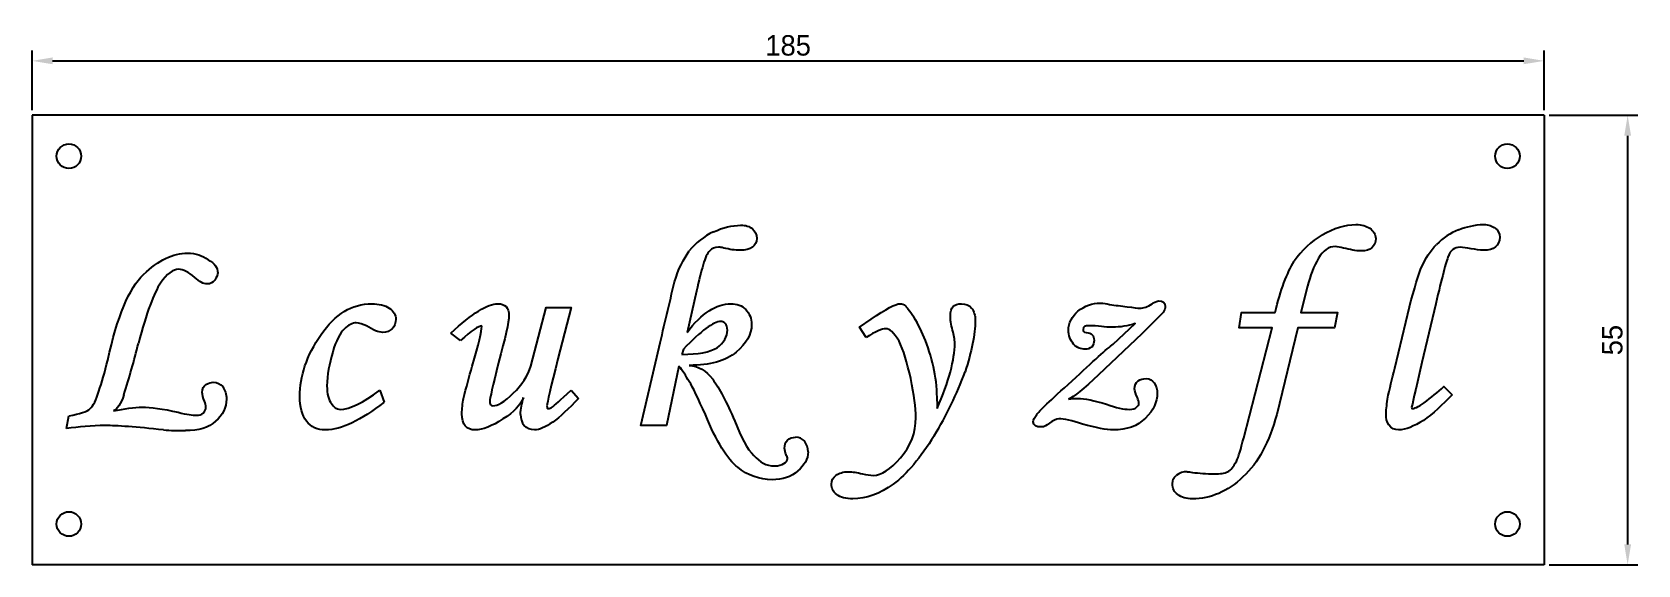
# Model space of a CAD drawing. Header units: millimetres. Extents: x 34 to 5984, y -3597 to 314.
# Drawn here: x 3385.4 to 3581.8, y -202.7 to -137.5 of the extents above; entities that cross this region are included whole.
import ezdxf

# ---------------------------------------------------------------- set-up
doc = ezdxf.new("R2010")
doc.units = ezdxf.units.MM
doc.dimstyles.new('ISO-25', dxfattribs={"dimtxt": 2.5, "dimasz": 2.5, "dimexe": 1.25, "dimexo": 0.625, "dimtad": 1, "dimdsep": 46, "dimtxsty": 'Standard', "dimcen": 2.5, "dimadec": 0, "dimazin": 0, "dimtfac": 1, "dimtmove": 0, "dimatfit": 3, "dimfxl": 1, "dimarcsym": 0})

# ---------------------------------------------------------------- blocks, each defined once
blk = doc.blocks.new('*D145')
at = {"color": 0, "lineweight": -2, "transparency": 16777216}
for p, q in [((3385.35, -147.05), (3385.35, -139.77)), ((3387.85, -141.02), (3567.85, -141.02)), ((3570.35, -147.05), (3570.35, -139.77))]:
    blk.add_line(p, q, dxfattribs=at)
at = {"color": 0, "transparency": 16777216}
for points in [[(3387.85, -140.6), (3387.85, -141.43), (3385.35, -141.02)], [(3567.85, -140.6), (3567.85, -141.43), (3570.35, -141.02)]]:
    blk.add_solid(points, dxfattribs=at)
at = {"layer": 'Defpoints', "color": 0, "transparency": 16777216}
for p in [(3570.35, -141.02), (3385.35, -147.68), (3570.35, -147.68)]:
    blk.add_point(p, dxfattribs=at)
at = {"color": 0, "transparency": 16777216, "insert": (3477.85, -139.14), "char_height": 2.5, "attachment_point": 5}
blk.add_mtext('185', dxfattribs=at)
blk = doc.blocks.new('*D146')
at = {"color": 0, "lineweight": -2, "transparency": 16777216}
for p, q in [((3570.98, -147.68), (3581.81, -147.68)), ((3580.56, -150.18), (3580.56, -200.18)), ((3570.98, -202.68), (3581.81, -202.68))]:
    blk.add_line(p, q, dxfattribs=at)
at = {"color": 0, "transparency": 16777216}
for points in [[(3580.15, -150.18), (3580.98, -150.18), (3580.56, -147.68)], [(3580.15, -200.18), (3580.98, -200.18), (3580.56, -202.68)]]:
    blk.add_solid(points, dxfattribs=at)
at = {"layer": 'Defpoints', "color": 0, "transparency": 16777216}
for p in [(3570.35, -147.68), (3570.35, -202.68), (3580.56, -202.68)]:
    blk.add_point(p, dxfattribs=at)
at = {"color": 0, "transparency": 16777216, "insert": (3578.69, -175.18), "char_height": 2.5, "attachment_point": 5, "rotation": 90}
blk.add_mtext('55', dxfattribs=at)

msp = doc.modelspace()

# ---------------------------------------------------------------- linework, layer by layer
for p, q in [((3570.354, -147.679), (3385.354, -147.679)), ((3385.354, -147.679), (3385.354, -202.679)), ((3570.354, -147.679), (3570.354, -202.679)), ((3570.354, -202.679), (3385.354, -202.679))]:
    msp.add_line(p, q)
at = {"color": 1, "lineweight": 25}
for points in [[(3464.497, -178.361), (3462.972, -185.63), (3459.831, -185.63), (3462.075, -176.028, -0.0031204), (3463.959, -168.043)], [(3496.082, -182.668, 0.0498004), (3495.723, -178.9, 0.038632), (3494.647, -175.221, 0.0472897), (3493.211, -172.35)], [(3551.176, -182.399, -0.0108159), (3552.074, -178.631), (3553.868, -171.093)], [(3517.617, -175.67), (3520.309, -173.157, -0.0784466), (3517.528, -173.606)], [(3555.663, -182.848, 0.0230032), (3558.085, -180.874), (3559.073, -181.861)], [(3480.29, -188.86, 0.1653257), (3479.841, -187.514, 0.2044553), (3478.764, -187.065)]]:
    msp.add_lwpolyline(points, format="xyb", dxfattribs=at)
for points in [[(3541.396, -168.581), (3540.588, -171.811), (3545.075, -171.811), (3544.716, -173.695), (3540.229, -173.695), (3537.627, -184.284)], [(3466.651, -169.209), (3465.484, -174.234)], [(3557.098, -170.734), (3555.394, -177.913)], [(3446.372, -178.361), (3448.256, -171.183), (3451.307, -171.183), (3449.692, -177.464)], [(3487.378, -174.862), (3486.571, -173.606), (3488.007, -172.619)], [(3523.719, -171.811), (3521.117, -174.413), (3515.823, -179.438)], [(3533.589, -187.155), (3537.089, -173.695), (3533.051, -173.695), (3533.32, -171.811), (3537.448, -171.811)], [(3437.758, -175.221), (3436.591, -174.324)], [(3465.036, -176.298), (3464.856, -176.926)], [(3427.888, -181.322), (3428.426, -182.758)], [(3451.307, -181.322), (3452.204, -182.31)], [(3389.573, -185.988), (3389.842, -184.463)]]:
    msp.add_lwpolyline(points, dxfattribs=at)
at = {"color": 1}
for centre in [(3389.854, -152.679), (3565.854, -152.679), (3389.854, -197.679), (3565.854, -197.679)]:
    msp.add_circle(centre, 1.5, dxfattribs=at)
at = {"color": 1, "lineweight": 25}
for centre, radius, start, end in [((3472.27, -169.499), 8.353, 115.19192, 141.27573), ((3548.626, -171.452), 10.645, 120.70659, 146.19711), ((3563.059, -169.356), 8.316, 112.47388, 134.90625), ((3526.96, -101.239), 70.271, 261.99018, 263.75979), ((3514.733, -185.139), 11.713, 82.89369, 90.37338), ((3302.524, -151.593), 98.798, 342.16012, 345.94913), ((2798.946, -5.869), 663.076, 344.568073, 344.921686), ((3458.087, -163.904), 44.098, 328.59012, 339.87123), ((3447.32, -184.297), 2.204, 179.6598, 217.21011), ((3403.86, -153.305), 32.954, 265.74873, 270.43296), ((3526.667, -193.486), 2.204, 89.65992, 127.21007)]:
    msp.add_arc(centre, radius, start, end, dxfattribs=at)
for points in [[(3543.19, -162.3), (3544.626, -161.492), (3545.972, -161.044), (3547.318, -161.044)], [(3543.19, -162.3), (3544.626, -161.492), (3545.972, -161.044), (3547.318, -161.044)], [(3547.318, -161.044), (3548.036, -161.044), (3548.574, -161.223), (3549.023, -161.492)], [(3547.318, -161.044), (3548.036, -161.044), (3548.574, -161.223), (3549.023, -161.492)], [(3559.88, -161.672), (3560.867, -161.313), (3561.854, -161.044), (3562.931, -161.044)], [(3559.88, -161.672), (3560.867, -161.313), (3561.854, -161.044), (3562.931, -161.044)], [(3562.931, -161.044), (3563.559, -161.044), (3564.008, -161.223), (3564.367, -161.492)], [(3562.931, -161.044), (3563.559, -161.044), (3564.008, -161.223), (3564.367, -161.492)], [(3468.715, -161.941), (3469.881, -161.403), (3471.048, -161.133), (3472.035, -161.133)], [(3468.715, -161.941), (3469.881, -161.403), (3471.048, -161.133), (3472.035, -161.133)], [(3474.009, -162.748), (3474.009, -163.646), (3473.291, -164.184), (3471.945, -164.184)], [(3474.009, -162.748), (3474.009, -163.646), (3473.291, -164.184), (3471.945, -164.184)], [(3472.035, -161.133), (3472.663, -161.133), (3473.111, -161.223), (3473.47, -161.582)], [(3472.035, -161.133), (3472.663, -161.133), (3473.111, -161.223), (3473.47, -161.582)], [(3473.47, -161.582), (3473.829, -161.851), (3474.009, -162.21), (3474.009, -162.748)], [(3473.47, -161.582), (3473.829, -161.851), (3474.009, -162.21), (3474.009, -162.748)], [(3549.741, -162.748), (3549.741, -163.735), (3549.113, -164.274), (3547.946, -164.274)], [(3549.741, -162.748), (3549.741, -163.735), (3549.113, -164.274), (3547.946, -164.274)], [(3549.023, -161.492), (3549.471, -161.851), (3549.741, -162.21), (3549.741, -162.748)], [(3549.023, -161.492), (3549.471, -161.851), (3549.741, -162.21), (3549.741, -162.748)], [(3564.905, -162.569), (3564.905, -163.646), (3564.187, -164.184), (3562.931, -164.184)], [(3564.905, -162.569), (3564.905, -163.646), (3564.187, -164.184), (3562.931, -164.184)], [(3564.367, -161.492), (3564.725, -161.761), (3564.905, -162.12), (3564.905, -162.569)], [(3564.367, -161.492), (3564.725, -161.761), (3564.905, -162.12), (3564.905, -162.569)], [(3398.995, -167.145), (3400.789, -165.44), (3402.584, -164.543), (3404.378, -164.543)], [(3398.995, -167.145), (3400.789, -165.44), (3402.584, -164.543), (3404.378, -164.543)], [(3404.378, -164.543), (3405.366, -164.543), (3406.173, -164.812), (3406.891, -165.351)], [(3404.378, -164.543), (3405.366, -164.543), (3406.173, -164.812), (3406.891, -165.351)], [(3463.959, -168.043), (3464.408, -166.517), (3465.036, -165.261), (3465.754, -164.274)], [(3463.959, -168.043), (3464.408, -166.517), (3465.036, -165.261), (3465.754, -164.274)], [(3468.266, -164.274), (3467.907, -164.543), (3467.728, -165.081), (3467.458, -165.979)], [(3468.266, -164.274), (3467.907, -164.543), (3467.728, -165.081), (3467.458, -165.979)], [(3469.343, -163.825), (3468.894, -163.825), (3468.535, -163.915), (3468.266, -164.274)], [(3469.343, -163.825), (3468.894, -163.825), (3468.535, -163.915), (3468.266, -164.274)], [(3469.971, -163.915), (3469.702, -163.825), (3469.522, -163.825), (3469.343, -163.825)], [(3469.971, -163.915), (3469.702, -163.825), (3469.522, -163.825), (3469.343, -163.825)], [(3471.945, -164.184), (3471.317, -164.184), (3470.689, -164.094), (3469.971, -163.915)], [(3471.945, -164.184), (3471.317, -164.184), (3470.689, -164.094), (3469.971, -163.915)], [(3544.805, -163.735), (3543.998, -163.735), (3543.28, -164.184), (3542.742, -165.171)], [(3544.805, -163.735), (3543.998, -163.735), (3543.28, -164.184), (3542.742, -165.171)], [(3545.793, -163.915), (3545.434, -163.825), (3545.075, -163.735), (3544.805, -163.735)], [(3545.793, -163.915), (3545.434, -163.825), (3545.075, -163.735), (3544.805, -163.735)], [(3547.946, -164.274), (3547.318, -164.274), (3546.6, -164.094), (3545.793, -163.915)], [(3547.946, -164.274), (3547.318, -164.274), (3546.6, -164.094), (3545.793, -163.915)], [(3555.394, -166.158), (3555.842, -165.171), (3556.381, -164.274), (3557.188, -163.466)], [(3555.394, -166.158), (3555.842, -165.171), (3556.381, -164.274), (3557.188, -163.466)], [(3558.624, -164.902), (3558.355, -165.62), (3557.816, -167.594), (3557.098, -170.734)], [(3558.624, -164.902), (3558.355, -165.62), (3557.816, -167.594), (3557.098, -170.734)], [(3560.06, -163.825), (3559.342, -163.825), (3558.893, -164.184), (3558.624, -164.902)], [(3560.06, -163.825), (3559.342, -163.825), (3558.893, -164.184), (3558.624, -164.902)], [(3561.405, -164.005), (3560.867, -163.915), (3560.418, -163.825), (3560.06, -163.825)], [(3561.405, -164.005), (3560.867, -163.915), (3560.418, -163.825), (3560.06, -163.825)], [(3562.931, -164.184), (3562.482, -164.184), (3561.944, -164.094), (3561.405, -164.005)], [(3562.931, -164.184), (3562.482, -164.184), (3561.944, -164.094), (3561.405, -164.005)], [(3403.302, -166.517), (3402.584, -166.517), (3401.866, -167.055), (3401.058, -168.222)], [(3403.302, -166.517), (3402.584, -166.517), (3401.866, -167.055), (3401.058, -168.222)], [(3405.276, -167.504), (3404.468, -166.876), (3403.84, -166.517), (3403.302, -166.517)], [(3405.276, -167.504), (3404.468, -166.876), (3403.84, -166.517), (3403.302, -166.517)], [(3406.891, -165.351), (3407.698, -165.799), (3408.057, -166.338), (3408.057, -166.966)], [(3406.891, -165.351), (3407.698, -165.799), (3408.057, -166.338), (3408.057, -166.966)], [(3408.057, -166.966), (3408.057, -167.235), (3407.878, -167.504), (3407.698, -167.863)], [(3408.057, -166.966), (3408.057, -167.235), (3407.878, -167.504), (3407.698, -167.863)], [(3467.458, -165.979), (3467.189, -166.786), (3466.92, -167.863), (3466.651, -169.209)], [(3467.458, -165.979), (3467.189, -166.786), (3466.92, -167.863), (3466.651, -169.209)], [(3537.448, -171.811), (3538.076, -169.03), (3538.883, -166.966), (3539.781, -165.53)], [(3537.448, -171.811), (3538.076, -169.03), (3538.883, -166.966), (3539.781, -165.53)], [(3542.742, -165.171), (3542.114, -166.158), (3541.755, -167.325), (3541.396, -168.581)], [(3542.742, -165.171), (3542.114, -166.158), (3541.755, -167.325), (3541.396, -168.581)], [(3553.868, -171.093), (3554.496, -168.76), (3554.945, -167.145), (3555.394, -166.158)], [(3553.868, -171.093), (3554.496, -168.76), (3554.945, -167.145), (3555.394, -166.158)], [(3394.598, -177.644), (3395.764, -172.35), (3397.2, -168.85), (3398.995, -167.145)], [(3394.598, -177.644), (3395.764, -172.35), (3397.2, -168.85), (3398.995, -167.145)], [(3401.058, -168.222), (3400.251, -169.388), (3399.354, -171.811), (3398.367, -175.58)], [(3401.058, -168.222), (3400.251, -169.388), (3399.354, -171.811), (3398.367, -175.58)], [(3406.801, -168.312), (3406.263, -168.312), (3405.814, -168.043), (3405.276, -167.504)], [(3406.801, -168.312), (3406.263, -168.312), (3405.814, -168.043), (3405.276, -167.504)], [(3407.698, -167.863), (3407.429, -168.132), (3407.16, -168.312), (3406.801, -168.312)], [(3407.698, -167.863), (3407.429, -168.132), (3407.16, -168.312), (3406.801, -168.312)], [(3420.709, -174.503), (3422.414, -171.991), (3424.478, -170.734), (3426.901, -170.734)], [(3420.709, -174.503), (3422.414, -171.991), (3424.478, -170.734), (3426.901, -170.734)], [(3426.901, -170.734), (3427.798, -170.734), (3428.516, -170.914), (3429.054, -171.273)], [(3426.901, -170.734), (3427.798, -170.734), (3428.516, -170.914), (3429.054, -171.273)], [(3436.591, -174.324), (3439.194, -171.901), (3441.078, -170.734), (3442.334, -170.734)], [(3436.591, -174.324), (3439.194, -171.901), (3441.078, -170.734), (3442.334, -170.734)], [(3442.334, -170.734), (3443.231, -170.734), (3443.68, -171.183), (3443.68, -172.17)], [(3442.334, -170.734), (3443.231, -170.734), (3443.68, -171.183), (3443.68, -172.17)], [(3465.484, -174.234), (3467.279, -171.901), (3469.074, -170.734), (3470.868, -170.734)], [(3465.484, -174.234), (3467.279, -171.901), (3469.074, -170.734), (3470.868, -170.734)], [(3470.868, -170.734), (3471.586, -170.734), (3472.214, -170.914), (3472.663, -171.452)], [(3470.868, -170.734), (3471.586, -170.734), (3472.214, -170.914), (3472.663, -171.452)], [(3488.007, -172.619), (3489.801, -171.363), (3491.057, -170.734), (3491.506, -170.734)], [(3488.007, -172.619), (3489.801, -171.363), (3491.057, -170.734), (3491.506, -170.734)], [(3491.506, -170.734), (3491.775, -170.734), (3492.044, -170.824), (3492.224, -171.004)], [(3491.506, -170.734), (3491.775, -170.734), (3492.044, -170.824), (3492.224, -171.004)], [(3497.697, -172.17), (3497.697, -171.183), (3498.146, -170.734), (3499.043, -170.734)], [(3497.697, -172.17), (3497.697, -171.183), (3498.146, -170.734), (3499.043, -170.734)], [(3499.043, -170.734), (3499.582, -170.734), (3500.03, -170.914), (3500.3, -171.273)], [(3499.043, -170.734), (3499.582, -170.734), (3500.03, -170.914), (3500.3, -171.273)], [(3513.31, -171.632), (3514.118, -171.004), (3515.015, -170.645), (3516.092, -170.645)], [(3513.31, -171.632), (3514.118, -171.004), (3515.015, -170.645), (3516.092, -170.645)], [(3516.092, -170.645), (3516.451, -170.645), (3516.81, -170.734), (3517.169, -170.824)], [(3516.092, -170.645), (3516.451, -170.645), (3516.81, -170.734), (3517.169, -170.824)], [(3520.848, -171.273), (3521.386, -171.273), (3521.835, -171.093), (3522.373, -170.734)], [(3520.848, -171.273), (3521.386, -171.273), (3521.835, -171.093), (3522.373, -170.734)], [(3522.373, -170.734), (3522.553, -170.555), (3522.822, -170.465), (3523.181, -170.375)], [(3522.373, -170.734), (3522.553, -170.555), (3522.822, -170.465), (3523.181, -170.375)], [(3523.181, -170.375), (3523.719, -170.375), (3523.988, -170.555), (3523.988, -171.093)], [(3523.181, -170.375), (3523.719, -170.375), (3523.988, -170.555), (3523.988, -171.093)], [(3429.054, -171.273), (3429.593, -171.632), (3429.862, -172.08), (3429.862, -172.619)], [(3429.054, -171.273), (3429.593, -171.632), (3429.862, -172.08), (3429.862, -172.619)], [(3429.862, -172.619), (3429.862, -173.067), (3429.682, -173.516), (3429.413, -173.785)], [(3429.862, -172.619), (3429.862, -173.067), (3429.682, -173.516), (3429.413, -173.785)], [(3443.68, -172.17), (3443.68, -172.978), (3443.231, -174.952), (3442.424, -177.913)], [(3443.68, -172.17), (3443.68, -172.978), (3443.231, -174.952), (3442.424, -177.913)], [(3472.663, -171.452), (3473.111, -171.901), (3473.381, -172.529), (3473.381, -173.247)], [(3472.663, -171.452), (3473.111, -171.901), (3473.381, -172.529), (3473.381, -173.247)], [(3492.224, -171.004), (3492.314, -171.093), (3492.673, -171.542), (3493.211, -172.35)], [(3492.224, -171.004), (3492.314, -171.093), (3492.673, -171.542), (3493.211, -172.35)], [(3497.967, -173.965), (3497.787, -173.247), (3497.697, -172.708), (3497.697, -172.17)], [(3497.967, -173.965), (3497.787, -173.247), (3497.697, -172.708), (3497.697, -172.17)], [(3500.748, -172.798), (3500.748, -174.503), (3500.3, -176.567), (3499.492, -179.079)], [(3500.748, -172.798), (3500.748, -174.503), (3500.3, -176.567), (3499.492, -179.079)], [(3500.3, -171.273), (3500.569, -171.632), (3500.748, -172.17), (3500.748, -172.798)], [(3500.3, -171.273), (3500.569, -171.632), (3500.748, -172.17), (3500.748, -172.798)], [(3512.144, -173.965), (3512.144, -173.067), (3512.593, -172.26), (3513.31, -171.632)], [(3512.144, -173.965), (3512.144, -173.067), (3512.593, -172.26), (3513.31, -171.632)], [(3519.322, -171.093), (3520.13, -171.183), (3520.668, -171.273), (3520.848, -171.273)], [(3519.322, -171.093), (3520.13, -171.183), (3520.668, -171.273), (3520.848, -171.273)], [(3523.988, -171.093), (3523.988, -171.273), (3523.898, -171.452), (3523.719, -171.811)], [(3523.988, -171.093), (3523.988, -171.273), (3523.898, -171.452), (3523.719, -171.811)], [(3418.107, -182.04), (3418.107, -179.618), (3418.915, -177.105), (3420.709, -174.503)], [(3418.107, -182.04), (3418.107, -179.618), (3418.915, -177.105), (3420.709, -174.503)], [(3423.581, -173.785), (3423.042, -174.324), (3422.504, -175.221), (3422.145, -176.657)], [(3423.581, -173.785), (3423.042, -174.324), (3422.504, -175.221), (3422.145, -176.657)], [(3425.016, -173.067), (3424.568, -173.067), (3424.029, -173.337), (3423.581, -173.785)], [(3425.016, -173.067), (3424.568, -173.067), (3424.029, -173.337), (3423.581, -173.785)], [(3426.273, -173.426), (3425.824, -173.247), (3425.375, -173.067), (3425.016, -173.067)], [(3426.273, -173.426), (3425.824, -173.247), (3425.375, -173.067), (3425.016, -173.067)], [(3428.247, -174.234), (3427.708, -174.234), (3427.08, -173.965), (3426.273, -173.426)], [(3428.247, -174.234), (3427.708, -174.234), (3427.08, -173.965), (3426.273, -173.426)], [(3429.413, -173.785), (3429.144, -174.054), (3428.695, -174.234), (3428.247, -174.234)], [(3429.413, -173.785), (3429.144, -174.054), (3428.695, -174.234), (3428.247, -174.234)], [(3440.36, -173.426), (3440.001, -173.426), (3439.104, -174.054), (3437.758, -175.221)], [(3440.36, -173.426), (3440.001, -173.426), (3439.104, -174.054), (3437.758, -175.221)], [(3439.194, -178.361), (3440.001, -175.67), (3440.36, -174.054), (3440.36, -173.516)], [(3439.194, -178.361), (3440.001, -175.67), (3440.36, -174.054), (3440.36, -173.516)], [(3440.36, -173.516), (3440.36, -173.426), (3440.36, -173.426), (3440.36, -173.426)], [(3440.36, -173.516), (3440.36, -173.426), (3440.36, -173.426), (3440.36, -173.426)], [(3469.612, -172.888), (3468.715, -172.888), (3467.189, -174.054), (3465.036, -176.298)], [(3469.612, -172.888), (3468.715, -172.888), (3467.189, -174.054), (3465.036, -176.298)], [(3469.163, -176.118), (3469.971, -175.49), (3470.42, -174.772), (3470.42, -173.965)], [(3469.163, -176.118), (3469.971, -175.49), (3470.42, -174.772), (3470.42, -173.965)], [(3470.15, -173.157), (3469.971, -172.978), (3469.791, -172.888), (3469.612, -172.888)], [(3470.15, -173.157), (3469.971, -172.978), (3469.791, -172.888), (3469.612, -172.888)], [(3470.42, -173.965), (3470.42, -173.606), (3470.33, -173.337), (3470.15, -173.157)], [(3470.42, -173.965), (3470.42, -173.606), (3470.33, -173.337), (3470.15, -173.157)], [(3473.381, -173.247), (3473.381, -174.503), (3472.753, -175.58), (3471.496, -176.657)], [(3473.381, -173.247), (3473.381, -174.503), (3472.753, -175.58), (3471.496, -176.657)], [(3489.801, -173.785), (3489.353, -173.785), (3488.545, -174.144), (3487.378, -174.862)], [(3489.801, -173.785), (3489.353, -173.785), (3488.545, -174.144), (3487.378, -174.862)], [(3491.416, -175.311), (3490.788, -174.234), (3490.25, -173.785), (3489.801, -173.785)], [(3491.416, -175.311), (3490.788, -174.234), (3490.25, -173.785), (3489.801, -173.785)], [(3498.236, -175.58), (3498.236, -175.131), (3498.146, -174.593), (3497.967, -173.965)], [(3498.236, -175.58), (3498.236, -175.131), (3498.146, -174.593), (3497.967, -173.965)], [(3512.772, -175.67), (3512.413, -175.221), (3512.144, -174.593), (3512.144, -173.965)], [(3512.772, -175.67), (3512.413, -175.221), (3512.144, -174.593), (3512.144, -173.965)], [(3514.656, -173.426), (3514.208, -173.426), (3513.938, -173.516), (3513.938, -173.875)], [(3514.656, -173.426), (3514.208, -173.426), (3513.938, -173.516), (3513.938, -173.875)], [(3513.938, -173.875), (3513.938, -174.054), (3514.028, -174.234), (3514.297, -174.234)], [(3513.938, -173.875), (3513.938, -174.054), (3514.028, -174.234), (3514.297, -174.234)], [(3514.297, -174.234), (3515.015, -174.324), (3515.284, -174.593), (3515.284, -175.221)], [(3514.297, -174.234), (3515.015, -174.324), (3515.284, -174.593), (3515.284, -175.221)], [(3517.528, -173.606), (3517.079, -173.606), (3516.63, -173.606), (3516.182, -173.516)], [(3517.528, -173.606), (3517.079, -173.606), (3516.63, -173.606), (3516.182, -173.516)], [(3422.145, -176.657), (3421.696, -178.092), (3421.427, -179.438), (3421.427, -180.784)], [(3422.145, -176.657), (3421.696, -178.092), (3421.427, -179.438), (3421.427, -180.784)], [(3464.856, -176.926), (3466.83, -176.926), (3468.266, -176.657), (3469.163, -176.118)], [(3464.856, -176.926), (3466.83, -176.926), (3468.266, -176.657), (3469.163, -176.118)], [(3471.496, -176.657), (3470.24, -177.733), (3468.266, -178.272), (3465.754, -178.272)], [(3471.496, -176.657), (3470.24, -177.733), (3468.266, -178.272), (3465.754, -178.272)], [(3492.852, -179.887), (3492.403, -177.913), (3491.955, -176.387), (3491.416, -175.311)], [(3492.852, -179.887), (3492.403, -177.913), (3491.955, -176.387), (3491.416, -175.311)], [(3496.082, -183.566), (3497.518, -180.246), (3498.236, -177.554), (3498.236, -175.58)], [(3496.082, -183.566), (3497.518, -180.246), (3498.236, -177.554), (3498.236, -175.58)], [(3512.593, -180.156), (3515.195, -177.733), (3516.9, -176.208), (3517.617, -175.67)], [(3512.593, -180.156), (3515.195, -177.733), (3516.9, -176.208), (3517.617, -175.67)], [(3514.208, -176.298), (3513.669, -176.298), (3513.221, -176.118), (3512.772, -175.67)], [(3514.208, -176.298), (3513.669, -176.298), (3513.221, -176.118), (3512.772, -175.67)], [(3515.015, -176.028), (3514.746, -176.208), (3514.477, -176.298), (3514.208, -176.298)], [(3515.015, -176.028), (3514.746, -176.208), (3514.477, -176.298), (3514.208, -176.298)], [(3515.284, -175.221), (3515.284, -175.49), (3515.195, -175.759), (3515.015, -176.028)], [(3515.284, -175.221), (3515.284, -175.49), (3515.195, -175.759), (3515.015, -176.028)], [(3393.521, -181.412), (3393.88, -180.425), (3394.239, -179.079), (3394.598, -177.644)], [(3393.521, -181.412), (3393.88, -180.425), (3394.239, -179.079), (3394.598, -177.644)], [(3442.424, -177.913), (3441.706, -180.784), (3441.347, -182.399), (3441.347, -182.668)], [(3442.424, -177.913), (3441.706, -180.784), (3441.347, -182.399), (3441.347, -182.668)], [(3444.218, -181.681), (3445.295, -180.694), (3446.013, -179.528), (3446.372, -178.361)], [(3444.218, -181.681), (3445.295, -180.694), (3446.013, -179.528), (3446.372, -178.361)], [(3449.692, -177.464), (3448.795, -180.964), (3448.346, -182.848), (3448.346, -183.207)], [(3449.692, -177.464), (3448.795, -180.964), (3448.346, -182.848), (3448.346, -183.207)], [(3465.754, -180.246), (3465.305, -179.528), (3464.946, -178.9), (3464.497, -178.361)], [(3465.754, -180.246), (3465.305, -179.528), (3464.946, -178.9), (3464.497, -178.361)], [(3465.754, -178.272), (3466.83, -178.361), (3467.817, -178.9), (3468.625, -179.977)], [(3465.754, -178.272), (3466.83, -178.361), (3467.817, -178.9), (3468.625, -179.977)], [(3555.394, -177.913), (3554.586, -181.502), (3554.137, -183.297), (3554.137, -183.386)], [(3555.394, -177.913), (3554.586, -181.502), (3554.137, -183.297), (3554.137, -183.386)], [(3406.173, -181.592), (3406.173, -181.143), (3406.353, -180.784), (3406.622, -180.605)], [(3406.173, -181.592), (3406.173, -181.143), (3406.353, -180.784), (3406.622, -180.605)], [(3406.622, -180.605), (3406.981, -180.425), (3407.25, -180.335), (3407.519, -180.335)], [(3406.622, -180.605), (3406.981, -180.425), (3407.25, -180.335), (3407.519, -180.335)], [(3407.519, -180.335), (3407.968, -180.335), (3408.416, -180.515), (3408.686, -180.874)], [(3407.519, -180.335), (3407.968, -180.335), (3408.416, -180.515), (3408.686, -180.874)], [(3467.728, -184.284), (3466.83, -182.31), (3466.202, -180.964), (3465.754, -180.246)], [(3467.728, -184.284), (3466.83, -182.31), (3466.202, -180.964), (3465.754, -180.246)], [(3468.625, -179.977), (3469.433, -181.053), (3470.33, -182.758), (3471.317, -185.091)], [(3468.625, -179.977), (3469.433, -181.053), (3470.33, -182.758), (3471.317, -185.091)], [(3493.48, -184.642), (3493.48, -183.476), (3493.211, -181.861), (3492.852, -179.887)], [(3493.48, -184.642), (3493.48, -183.476), (3493.211, -181.861), (3492.852, -179.887)], [(3508.286, -184.284), (3508.465, -183.925), (3509.901, -182.579), (3512.593, -180.156)], [(3508.286, -184.284), (3508.465, -183.925), (3509.901, -182.579), (3512.593, -180.156)], [(3515.823, -179.438), (3514.028, -181.143), (3512.772, -182.13), (3512.144, -182.399)], [(3515.823, -179.438), (3514.028, -181.143), (3512.772, -182.13), (3512.144, -182.399)], [(3520.22, -181.143), (3520.22, -180.694), (3520.399, -180.425), (3520.668, -180.156)], [(3520.22, -181.143), (3520.22, -180.694), (3520.399, -180.425), (3520.668, -180.156)], [(3520.668, -180.156), (3520.937, -179.977), (3521.296, -179.887), (3521.655, -179.887)], [(3520.668, -180.156), (3520.937, -179.977), (3521.296, -179.887), (3521.655, -179.887)], [(3521.655, -179.887), (3522.104, -179.887), (3522.373, -180.066), (3522.642, -180.425)], [(3521.655, -179.887), (3522.104, -179.887), (3522.373, -180.066), (3522.642, -180.425)], [(3522.642, -180.425), (3522.911, -180.784), (3523.001, -181.233), (3523.001, -181.681)], [(3522.642, -180.425), (3522.911, -180.784), (3523.001, -181.233), (3523.001, -181.681)], [(3392.444, -183.566), (3392.803, -183.207), (3393.252, -182.489), (3393.521, -181.412)], [(3392.444, -183.566), (3392.803, -183.207), (3393.252, -182.489), (3393.521, -181.412)], [(3396.572, -181.861), (3396.213, -183.027), (3395.764, -183.655), (3395.316, -183.835)], [(3396.572, -181.861), (3396.213, -183.027), (3395.764, -183.655), (3395.316, -183.835)], [(3406.442, -182.668), (3406.263, -182.22), (3406.173, -181.861), (3406.173, -181.592)], [(3406.442, -182.668), (3406.263, -182.22), (3406.173, -181.861), (3406.173, -181.592)], [(3406.622, -183.386), (3406.622, -183.207), (3406.532, -182.938), (3406.442, -182.668)], [(3406.622, -183.386), (3406.622, -183.207), (3406.532, -182.938), (3406.442, -182.668)], [(3409.134, -182.399), (3409.134, -183.386), (3408.686, -184.373), (3407.788, -185.091)], [(3409.134, -182.399), (3409.134, -183.386), (3408.686, -184.373), (3407.788, -185.091)], [(3408.686, -180.874), (3408.955, -181.322), (3409.134, -181.771), (3409.134, -182.399)], [(3408.686, -180.874), (3408.955, -181.322), (3409.134, -181.771), (3409.134, -182.399)], [(3418.915, -185.091), (3418.376, -184.373), (3418.107, -183.386), (3418.107, -182.04)], [(3418.915, -185.091), (3418.376, -184.373), (3418.107, -183.386), (3418.107, -182.04)], [(3421.427, -180.784), (3421.427, -181.771), (3421.607, -182.489), (3421.966, -182.938)], [(3421.427, -180.784), (3421.427, -181.771), (3421.607, -182.489), (3421.966, -182.938)], [(3423.042, -183.655), (3424.209, -183.655), (3425.824, -182.848), (3427.888, -181.322)], [(3423.042, -183.655), (3424.209, -183.655), (3425.824, -182.848), (3427.888, -181.322)], [(3437.937, -184.194), (3437.937, -183.566), (3438.027, -182.938), (3438.117, -182.31)], [(3437.937, -184.194), (3437.937, -183.566), (3438.027, -182.938), (3438.117, -182.31)], [(3441.347, -182.668), (3441.347, -182.848), (3441.347, -182.938), (3441.437, -183.117)], [(3441.347, -182.668), (3441.347, -182.848), (3441.347, -182.938), (3441.437, -183.117)], [(3441.706, -183.207), (3442.334, -183.207), (3443.142, -182.758), (3444.218, -181.681)], [(3441.706, -183.207), (3442.334, -183.207), (3443.142, -182.758), (3444.218, -181.681)], [(3445.475, -182.22), (3445.116, -183.117), (3444.308, -184.014), (3442.962, -184.822)], [(3445.475, -182.22), (3445.116, -183.117), (3444.308, -184.014), (3442.962, -184.822)], [(3445.116, -184.284), (3445.116, -183.566), (3445.295, -182.938), (3445.475, -182.22)], [(3445.116, -184.284), (3445.116, -183.566), (3445.295, -182.938), (3445.475, -182.22)], [(3452.204, -182.31), (3449.782, -184.912), (3447.987, -186.168), (3446.821, -186.168)], [(3452.204, -182.31), (3449.782, -184.912), (3447.987, -186.168), (3446.821, -186.168)], [(3448.974, -183.386), (3449.243, -183.207), (3449.961, -182.489), (3451.307, -181.322)], [(3448.974, -183.386), (3449.243, -183.207), (3449.961, -182.489), (3451.307, -181.322)], [(3496.082, -182.668), (3496.082, -183.117), (3496.082, -183.386), (3496.082, -183.566)], [(3496.082, -182.668), (3496.082, -183.117), (3496.082, -183.386), (3496.082, -183.566)], [(3512.144, -182.399), (3512.503, -182.31), (3512.951, -182.31), (3513.31, -182.31)], [(3512.144, -182.399), (3512.503, -182.31), (3512.951, -182.31), (3513.31, -182.31)], [(3513.31, -182.31), (3514.118, -182.31), (3515.284, -182.579), (3516.81, -183.027)], [(3513.31, -182.31), (3514.118, -182.31), (3515.284, -182.579), (3516.81, -183.027)], [(3520.578, -182.22), (3520.399, -181.771), (3520.22, -181.412), (3520.22, -181.143)], [(3520.578, -182.22), (3520.399, -181.771), (3520.22, -181.412), (3520.22, -181.143)], [(3520.758, -182.938), (3520.758, -182.758), (3520.668, -182.489), (3520.578, -182.22)], [(3520.758, -182.938), (3520.758, -182.758), (3520.668, -182.489), (3520.578, -182.22)], [(3523.001, -181.681), (3523.001, -182.758), (3522.553, -183.745), (3521.565, -184.732)], [(3523.001, -181.681), (3523.001, -182.758), (3522.553, -183.745), (3521.565, -184.732)], [(3550.997, -184.284), (3550.997, -183.835), (3551.087, -183.207), (3551.176, -182.399)], [(3550.997, -184.284), (3550.997, -183.835), (3551.087, -183.207), (3551.176, -182.399)], [(3559.073, -181.861), (3557.906, -183.117), (3556.74, -184.194), (3555.573, -185.001)], [(3559.073, -181.861), (3557.906, -183.117), (3556.74, -184.194), (3555.573, -185.001)], [(3389.842, -184.463), (3391.188, -184.194), (3392.086, -183.925), (3392.444, -183.566)], [(3389.842, -184.463), (3391.188, -184.194), (3392.086, -183.925), (3392.444, -183.566)], [(3395.316, -183.835), (3396.662, -183.566), (3397.828, -183.386), (3398.815, -183.386)], [(3395.316, -183.835), (3396.662, -183.566), (3397.828, -183.386), (3398.815, -183.386)], [(3398.815, -183.386), (3399.892, -183.386), (3401.328, -183.566), (3403.212, -184.014)], [(3398.815, -183.386), (3399.892, -183.386), (3401.328, -183.566), (3403.212, -184.014)], [(3403.212, -184.014), (3404.289, -184.284), (3405.007, -184.373), (3405.455, -184.373)], [(3403.212, -184.014), (3404.289, -184.284), (3405.007, -184.373), (3405.455, -184.373)], [(3405.455, -184.373), (3405.814, -184.373), (3406.083, -184.284), (3406.263, -184.104)], [(3405.455, -184.373), (3405.814, -184.373), (3406.083, -184.284), (3406.263, -184.104)], [(3406.263, -184.104), (3406.532, -183.835), (3406.622, -183.655), (3406.622, -183.386)], [(3406.263, -184.104), (3406.532, -183.835), (3406.622, -183.655), (3406.622, -183.386)], [(3428.426, -182.758), (3425.555, -185.001), (3423.222, -186.168), (3421.248, -186.168)], [(3428.426, -182.758), (3425.555, -185.001), (3423.222, -186.168), (3421.248, -186.168)], [(3421.966, -182.938), (3422.235, -183.386), (3422.594, -183.655), (3423.042, -183.655)], [(3421.966, -182.938), (3422.235, -183.386), (3422.594, -183.655), (3423.042, -183.655)], [(3439.553, -186.168), (3438.476, -186.168), (3437.937, -185.54), (3437.937, -184.194)], [(3439.553, -186.168), (3438.476, -186.168), (3437.937, -185.54), (3437.937, -184.194)], [(3441.437, -183.117), (3441.527, -183.207), (3441.616, -183.207), (3441.706, -183.207)], [(3441.437, -183.117), (3441.527, -183.207), (3441.616, -183.207), (3441.706, -183.207)], [(3448.346, -183.207), (3448.346, -183.476), (3448.346, -183.566), (3448.526, -183.566)], [(3448.346, -183.207), (3448.346, -183.476), (3448.346, -183.566), (3448.526, -183.566)], [(3448.526, -183.566), (3448.615, -183.566), (3448.795, -183.476), (3448.974, -183.386)], [(3448.526, -183.566), (3448.615, -183.566), (3448.795, -183.476), (3448.974, -183.386)], [(3471.676, -190.744), (3470.42, -189.757), (3469.074, -187.604), (3467.728, -184.284)], [(3471.676, -190.744), (3470.42, -189.757), (3469.074, -187.604), (3467.728, -184.284)], [(3491.596, -189.578), (3492.852, -188.142), (3493.48, -186.527), (3493.48, -184.642)], [(3491.596, -189.578), (3492.852, -188.142), (3493.48, -186.527), (3493.48, -184.642)], [(3507.837, -185.181), (3507.837, -184.912), (3508.016, -184.642), (3508.286, -184.284)], [(3507.837, -185.181), (3507.837, -184.912), (3508.016, -184.642), (3508.286, -184.284)], [(3516.81, -183.027), (3517.976, -183.476), (3518.963, -183.655), (3519.591, -183.655)], [(3516.81, -183.027), (3517.976, -183.476), (3518.963, -183.655), (3519.591, -183.655)], [(3519.591, -183.655), (3520.04, -183.655), (3520.309, -183.566), (3520.489, -183.386)], [(3519.591, -183.655), (3520.04, -183.655), (3520.309, -183.566), (3520.489, -183.386)], [(3520.489, -183.386), (3520.668, -183.207), (3520.758, -183.117), (3520.758, -182.938)], [(3520.489, -183.386), (3520.668, -183.207), (3520.758, -183.117), (3520.758, -182.938)], [(3537.627, -184.284), (3536.73, -187.604), (3535.384, -190.206), (3533.5, -191.911)], [(3537.627, -184.284), (3536.73, -187.604), (3535.384, -190.206), (3533.5, -191.911)], [(3551.356, -185.54), (3551.087, -185.181), (3550.997, -184.732), (3550.997, -184.284)], [(3551.356, -185.54), (3551.087, -185.181), (3550.997, -184.732), (3550.997, -184.284)], [(3554.137, -183.386), (3554.137, -183.566), (3554.137, -183.566), (3554.227, -183.566)], [(3554.137, -183.386), (3554.137, -183.566), (3554.137, -183.566), (3554.227, -183.566)], [(3554.227, -183.566), (3554.407, -183.566), (3554.945, -183.386), (3555.663, -182.848)], [(3554.227, -183.566), (3554.407, -183.566), (3554.945, -183.386), (3555.663, -182.848)], [(3394.329, -185.63), (3392.624, -185.63), (3391.009, -185.809), (3389.573, -185.988)], [(3394.329, -185.63), (3392.624, -185.63), (3391.009, -185.809), (3389.573, -185.988)], [(3401.417, -186.168), (3398.097, -185.809), (3395.675, -185.63), (3394.329, -185.63)], [(3401.417, -186.168), (3398.097, -185.809), (3395.675, -185.63), (3394.329, -185.63)], [(3407.788, -185.091), (3406.981, -185.899), (3405.724, -186.258), (3404.109, -186.258)], [(3407.788, -185.091), (3406.981, -185.899), (3405.724, -186.258), (3404.109, -186.258)], [(3421.248, -186.168), (3420.261, -186.168), (3419.453, -185.809), (3418.915, -185.091)], [(3421.248, -186.168), (3420.261, -186.168), (3419.453, -185.809), (3418.915, -185.091)], [(3442.962, -184.822), (3441.616, -185.719), (3440.45, -186.168), (3439.553, -186.168)], [(3442.962, -184.822), (3441.616, -185.719), (3440.45, -186.168), (3439.553, -186.168)], [(3446.821, -186.168), (3446.282, -186.168), (3445.923, -185.988), (3445.564, -185.63)], [(3446.821, -186.168), (3446.282, -186.168), (3445.923, -185.988), (3445.564, -185.63)], [(3471.317, -185.091), (3472.124, -187.065), (3472.842, -188.501), (3473.65, -189.308)], [(3471.317, -185.091), (3472.124, -187.065), (3472.842, -188.501), (3473.65, -189.308)], [(3508.824, -185.809), (3508.196, -185.809), (3507.837, -185.63), (3507.837, -185.181)], [(3508.824, -185.809), (3508.196, -185.809), (3507.837, -185.63), (3507.837, -185.181)], [(3509.811, -185.36), (3509.452, -185.63), (3509.183, -185.809), (3508.824, -185.809)], [(3509.811, -185.36), (3509.452, -185.63), (3509.183, -185.809), (3508.824, -185.809)], [(3510.977, -184.822), (3510.618, -184.822), (3510.26, -185.001), (3509.811, -185.36)], [(3510.977, -184.822), (3510.618, -184.822), (3510.26, -185.001), (3509.811, -185.36)], [(3513.849, -185.45), (3512.593, -185.001), (3511.605, -184.822), (3510.977, -184.822)], [(3513.849, -185.45), (3512.593, -185.001), (3511.605, -184.822), (3510.977, -184.822)], [(3517.617, -186.168), (3516.81, -186.168), (3515.554, -185.899), (3513.849, -185.45)], [(3517.617, -186.168), (3516.81, -186.168), (3515.554, -185.899), (3513.849, -185.45)], [(3521.565, -184.732), (3520.578, -185.719), (3519.322, -186.168), (3517.617, -186.168)], [(3521.565, -184.732), (3520.578, -185.719), (3519.322, -186.168), (3517.617, -186.168)], [(3552.522, -186.168), (3552.074, -186.168), (3551.625, -185.988), (3551.356, -185.54)], [(3552.522, -186.168), (3552.074, -186.168), (3551.625, -185.988), (3551.356, -185.54)], [(3555.573, -185.001), (3554.407, -185.719), (3553.42, -186.168), (3552.522, -186.168)], [(3555.573, -185.001), (3554.407, -185.719), (3553.42, -186.168), (3552.522, -186.168)], [(3477.418, -188.411), (3477.418, -188.052), (3477.508, -187.693), (3477.777, -187.424)], [(3477.418, -188.411), (3477.418, -188.052), (3477.508, -187.693), (3477.777, -187.424)], [(3477.598, -189.219), (3477.508, -188.95), (3477.418, -188.68), (3477.418, -188.411)], [(3477.598, -189.219), (3477.508, -188.95), (3477.418, -188.68), (3477.418, -188.411)], [(3477.777, -187.424), (3478.047, -187.155), (3478.406, -187.065), (3478.764, -187.065)], [(3477.777, -187.424), (3478.047, -187.155), (3478.406, -187.065), (3478.764, -187.065)], [(3495.723, -186.886), (3494.018, -189.578), (3492.403, -191.552), (3490.698, -192.808)], [(3495.723, -186.886), (3494.018, -189.578), (3492.403, -191.552), (3490.698, -192.808)], [(3532.692, -190.026), (3532.961, -189.488), (3533.23, -188.501), (3533.589, -187.155)], [(3532.692, -190.026), (3532.961, -189.488), (3533.23, -188.501), (3533.589, -187.155)], [(3473.65, -189.308), (3474.368, -190.116), (3475.175, -190.565), (3476.162, -190.565)], [(3473.65, -189.308), (3474.368, -190.116), (3475.175, -190.565), (3476.162, -190.565)], [(3476.162, -190.565), (3476.701, -190.565), (3477.06, -190.475), (3477.329, -190.295)], [(3476.162, -190.565), (3476.701, -190.565), (3477.06, -190.475), (3477.329, -190.295)], [(3477.329, -190.295), (3477.598, -190.116), (3477.777, -189.937), (3477.777, -189.667)], [(3477.329, -190.295), (3477.598, -190.116), (3477.777, -189.937), (3477.777, -189.667)], [(3477.777, -189.667), (3477.777, -189.578), (3477.688, -189.398), (3477.598, -189.219)], [(3477.777, -189.667), (3477.777, -189.578), (3477.688, -189.398), (3477.598, -189.219)], [(3480.29, -188.86), (3480.29, -189.757), (3479.841, -190.475), (3479.034, -191.193)], [(3480.29, -188.86), (3480.29, -189.757), (3479.841, -190.475), (3479.034, -191.193)], [(3488.276, -191.731), (3489.263, -191.731), (3490.34, -191.013), (3491.596, -189.578)], [(3488.276, -191.731), (3489.263, -191.731), (3490.34, -191.013), (3491.596, -189.578)], [(3531.615, -191.282), (3532.064, -191.103), (3532.333, -190.654), (3532.692, -190.026)], [(3531.615, -191.282), (3532.064, -191.103), (3532.333, -190.654), (3532.692, -190.026)], [(3475.893, -192.27), (3474.368, -192.27), (3472.932, -191.731), (3471.676, -190.744)], [(3475.893, -192.27), (3474.368, -192.27), (3472.932, -191.731), (3471.676, -190.744)], [(3479.034, -191.193), (3478.226, -191.911), (3477.149, -192.27), (3475.893, -192.27)], [(3479.034, -191.193), (3478.226, -191.911), (3477.149, -192.27), (3475.893, -192.27)], [(3483.161, -192.808), (3483.161, -192.359), (3483.341, -192), (3483.7, -191.731)], [(3483.161, -192.808), (3483.161, -192.359), (3483.341, -192), (3483.7, -191.731)], [(3483.7, -191.731), (3484.058, -191.462), (3484.597, -191.282), (3485.225, -191.282)], [(3483.7, -191.731), (3484.058, -191.462), (3484.597, -191.282), (3485.225, -191.282)], [(3485.225, -191.282), (3485.674, -191.282), (3486.302, -191.372), (3486.93, -191.552)], [(3485.225, -191.282), (3485.674, -191.282), (3486.302, -191.372), (3486.93, -191.552)], [(3486.93, -191.552), (3487.468, -191.641), (3487.827, -191.731), (3488.276, -191.731)], [(3486.93, -191.552), (3487.468, -191.641), (3487.827, -191.731), (3488.276, -191.731)], [(3524.885, -192.718), (3524.885, -192.359), (3524.975, -192), (3525.334, -191.731)], [(3524.885, -192.718), (3524.885, -192.359), (3524.975, -192), (3525.334, -191.731)], [(3526.68, -191.282), (3526.86, -191.282), (3527.039, -191.282), (3527.308, -191.372)], [(3526.68, -191.282), (3526.86, -191.282), (3527.039, -191.282), (3527.308, -191.372)], [(3527.308, -191.372), (3528.116, -191.462), (3529.013, -191.552), (3530, -191.552)], [(3527.308, -191.372), (3528.116, -191.462), (3529.013, -191.552), (3530, -191.552)], [(3533.5, -191.911), (3531.615, -193.705), (3529.551, -194.602), (3527.308, -194.602)], [(3533.5, -191.911), (3531.615, -193.705), (3529.551, -194.602), (3527.308, -194.602)], [(3530, -191.552), (3530.718, -191.552), (3531.256, -191.462), (3531.615, -191.282)], [(3530, -191.552), (3530.718, -191.552), (3531.256, -191.462), (3531.615, -191.282)], [(3483.789, -194.064), (3483.341, -193.705), (3483.161, -193.346), (3483.161, -192.808)], [(3483.789, -194.064), (3483.341, -193.705), (3483.161, -193.346), (3483.161, -192.808)], [(3485.763, -194.602), (3484.956, -194.602), (3484.238, -194.423), (3483.789, -194.064)], [(3485.763, -194.602), (3484.956, -194.602), (3484.238, -194.423), (3483.789, -194.064)], [(3490.698, -192.808), (3489.083, -193.974), (3487.378, -194.602), (3485.763, -194.602)], [(3490.698, -192.808), (3489.083, -193.974), (3487.378, -194.602), (3485.763, -194.602)], [(3525.514, -194.064), (3525.065, -193.795), (3524.885, -193.346), (3524.885, -192.718)], [(3525.514, -194.064), (3525.065, -193.795), (3524.885, -193.346), (3524.885, -192.718)], [(3527.308, -194.602), (3526.59, -194.602), (3525.962, -194.423), (3525.514, -194.064)], [(3527.308, -194.602), (3526.59, -194.602), (3525.962, -194.423), (3525.514, -194.064)]]:
    msp.add_open_spline(points, degree=3, dxfattribs=at)

# ---------------------------------------------------------------- dimensions: what is measured, and where the dimension line sits
at = {"color": 4}
dim = msp.add_linear_dim(base=(3570.354, -141.018), p1=(3385.354, -147.679), p2=(3570.354, -147.679), dimstyle='ISO-25', dxfattribs=at)
dim.commit()
dim.dimension.update_dxf_attribs({"geometry": '*D145', "text_midpoint": (3477.854, -139.143)})
dim = msp.add_linear_dim(base=(3580.564, -202.679), p1=(3570.354, -147.679), p2=(3570.354, -202.679), angle=90, dimstyle='ISO-25', dxfattribs=at)
dim.commit()
dim.dimension.update_dxf_attribs({"geometry": '*D146', "text_midpoint": (3578.689, -175.179)})

doc.saveas('drawing.dxf')
